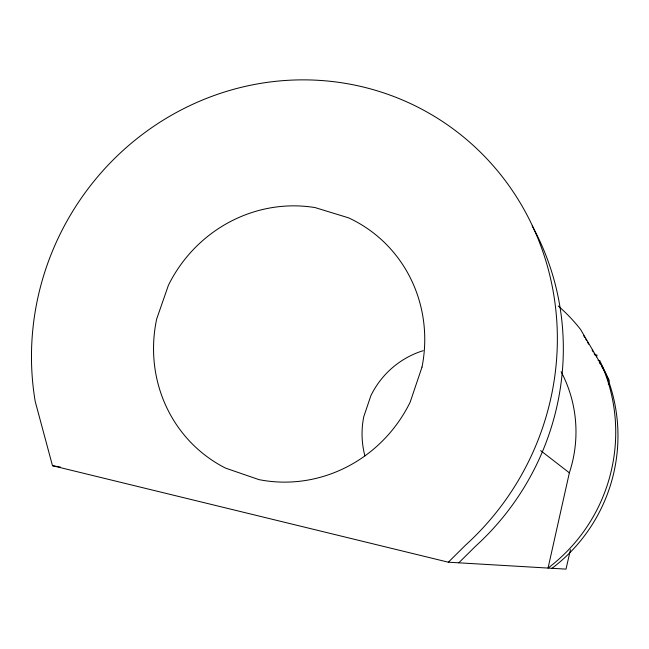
<?xml version="1.0" encoding="UTF-8"?>
<svg xmlns="http://www.w3.org/2000/svg" width="649" height="649" viewBox="0 0 649 649"><rect width="100%" height="100%" fill="white"/><g stroke="black" fill="none" stroke-linecap="round" stroke-linejoin="round"><path stroke-width="0.97" d="M561.109 371.682A129.305 127.366 -61.9 0 1 569.36 472.837L548.056 568.07A168.334 165.828 -61.9 0 0 602.759 367.375L580.62 329.522A168.334 165.828 -61.9 0 0 558.205 306.003M596.609 356.861L597.015 355.092L595.368 354.735M598.094 360.317L599.7 360.657L599.311 362.385L600.309 364.097M570.471 549.63L566.009 569.124L448.337 562.204L52.496 465.706L35.216 401.463A270.39 260.314 -59.5 0 1 383.681 92.888A270.39 260.314 -59.5 0 1 465.649 545.046L448.337 562.204M608.324 384.346L609.233 380.403L599.7 360.657M458.786 562.821L475.393 546.361A259.673 250.603 -59.6 0 0 532.237 226.006M52.496 465.706L60.308 467.045M540.658 450.609L569.36 472.837M583.711 335.711L584.7 337.407M585.69 339.103L586.688 340.798M587.678 342.494L588.667 344.197M592.139 350.136L593.137 351.831M594.127 353.527L595.117 355.222M601.307 365.809L605.306 372.64A164.148 161.861 -62.2 0 1 552.015 568.305M364.892 455.841A86.195 84.897 -61.9 0 1 363.773 416.666L370.92 395.582A86.195 84.897 -61.9 0 1 423.205 350.671M422.004 367.083L410.184 402.096A139.478 134.229 -59.4 0 1 258.935 479.619L225.601 468.132A139.478 134.229 -59.4 0 1 156.685 318.967L168.44 285.203A139.478 134.229 -59.4 0 1 315.138 207.599L348.537 217.837A139.478 134.229 -59.4 0 1 422.004 367.083"/></g></svg>
